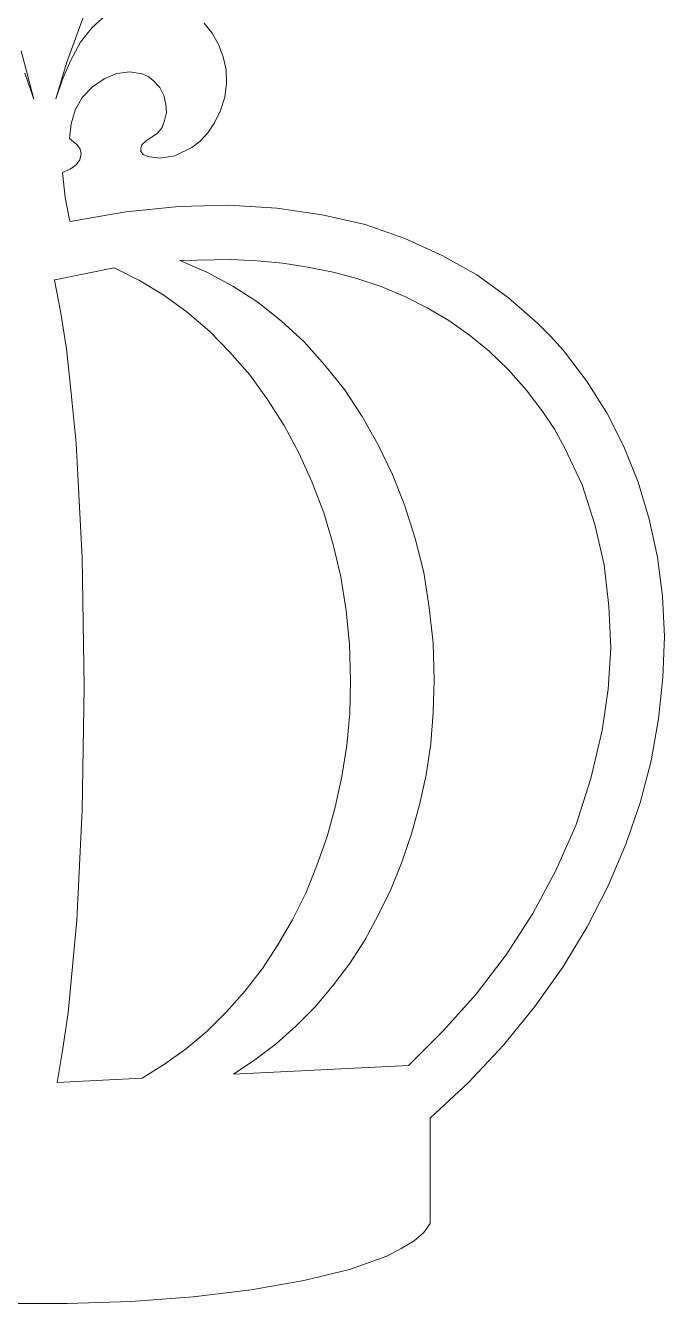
# Model space of a CAD drawing. Header units: inches. Extents: x -3.38 to 2.4, y -4.28 to 3.37.
# Drawn here: x -0.663 to -0.124, y -4.283 to -3.206 of the extents above; entities that cross this region are included whole.
import ezdxf

# ---------------------------------------------------------------- set-up
doc = ezdxf.new("R2010")
doc.units = ezdxf.units.IN
doc.header["$MEASUREMENT"] = 0
doc.layers.add('Katman 1', color=7, linetype='Continuous')

msp = doc.modelspace()

# ---------------------------------------------------------------- linework, layer by layer
at = {"layer": 'Katman 1', "color": 250, "lineweight": 9}
for points in [[(-0.6095, -3.1861), (-0.6095, -3.1861), (-0.6184, -3.2109), (-0.6184, -3.2109)], [(-0.6066, -3.2078), (-0.6066, -3.2078), (-0.5953, -3.1976), (-0.5953, -3.1976)], [(-0.6166, -3.2203), (-0.6166, -3.2203), (-0.6066, -3.2078), (-0.6066, -3.2078)], [(-0.5122, -3.2043), (-0.5122, -3.2043), (-0.5055, -3.2127), (-0.5055, -3.2127)], [(-0.6184, -3.2109), (-0.6184, -3.2109), (-0.6282, -3.2379), (-0.6282, -3.2379)], [(-0.6248, -3.2358), (-0.6248, -3.2358), (-0.6166, -3.2203), (-0.6166, -3.2203)], [(-0.5055, -3.2127), (-0.5055, -3.2127), (-0.5001, -3.2221), (-0.5001, -3.2221)], [(-0.6559, -3.2683), (-0.6559, -3.2683), (-0.6666, -3.2274), (-0.6666, -3.2274)], [(-0.5001, -3.2221), (-0.5001, -3.2221), (-0.4962, -3.2326), (-0.4962, -3.2326)], [(-0.6282, -3.2379), (-0.6282, -3.2379), (-0.6373, -3.2679), (-0.6373, -3.2679)], [(-0.6319, -3.2522), (-0.6319, -3.2522), (-0.6248, -3.2358), (-0.6248, -3.2358)], [(-0.4962, -3.2326), (-0.4962, -3.2326), (-0.4937, -3.2435), (-0.4937, -3.2435)], [(-0.6635, -3.2463), (-0.6635, -3.2463), (-0.6559, -3.2683), (-0.6559, -3.2683)], [(-0.6373, -3.2679), (-0.6373, -3.2679), (-0.6319, -3.2522), (-0.6319, -3.2522)], [(-0.5964, -3.2512), (-0.5964, -3.2512), (-0.6064, -3.2578), (-0.6064, -3.2578)], [(-0.5857, -3.2466), (-0.5857, -3.2466), (-0.5964, -3.2512), (-0.5964, -3.2512)], [(-0.5748, -3.2452), (-0.5748, -3.2452), (-0.5857, -3.2466), (-0.5857, -3.2466)], [(-0.5644, -3.2469), (-0.5644, -3.2469), (-0.5748, -3.2452), (-0.5748, -3.2452)], [(-0.5595, -3.2491), (-0.5595, -3.2491), (-0.5644, -3.2469), (-0.5644, -3.2469)], [(-0.5555, -3.2522), (-0.5555, -3.2522), (-0.5595, -3.2491), (-0.5595, -3.2491)], [(-0.5495, -3.2585), (-0.5495, -3.2585), (-0.5555, -3.2522), (-0.5555, -3.2522)], [(-0.4937, -3.2435), (-0.4937, -3.2435), (-0.4933, -3.255), (-0.4933, -3.255)], [(-0.6064, -3.2578), (-0.6064, -3.2578), (-0.615, -3.2669), (-0.615, -3.2669)], [(-0.5462, -3.2652), (-0.5462, -3.2652), (-0.5495, -3.2585), (-0.5495, -3.2585)], [(-0.4933, -3.255), (-0.4933, -3.255), (-0.4946, -3.2665), (-0.4946, -3.2665)], [(-0.615, -3.2669), (-0.615, -3.2669), (-0.621, -3.2774), (-0.621, -3.2774)], [(-0.5444, -3.2725), (-0.5444, -3.2725), (-0.5462, -3.2652), (-0.5462, -3.2652)], [(-0.5439, -3.2795), (-0.5439, -3.2795), (-0.5444, -3.2725), (-0.5444, -3.2725)], [(-0.4946, -3.2665), (-0.4946, -3.2665), (-0.4984, -3.2778), (-0.4984, -3.2778)], [(-0.621, -3.2774), (-0.621, -3.2774), (-0.6242, -3.2889), (-0.6242, -3.2889)], [(-0.5455, -3.2861), (-0.5455, -3.2861), (-0.5439, -3.2795), (-0.5439, -3.2795)], [(-0.4984, -3.2778), (-0.4984, -3.2778), (-0.5035, -3.2882), (-0.5035, -3.2882)], [(-0.6242, -3.2889), (-0.6242, -3.2889), (-0.6257, -3.3015), (-0.6257, -3.3015)], [(-0.5515, -3.297), (-0.5515, -3.297), (-0.5477, -3.2921), (-0.5477, -3.2921)], [(-0.5477, -3.2921), (-0.5477, -3.2921), (-0.5455, -3.2861), (-0.5455, -3.2861)], [(-0.5035, -3.2882), (-0.5035, -3.2882), (-0.509, -3.2967), (-0.509, -3.2967)], [(-0.6257, -3.3015), (-0.6257, -3.3015), (-0.6193, -3.3068), (-0.6193, -3.3068)], [(-0.5646, -3.3068), (-0.5646, -3.3068), (-0.561, -3.3033), (-0.561, -3.3033)], [(-0.561, -3.3033), (-0.561, -3.3033), (-0.5559, -3.3001), (-0.5559, -3.3001)], [(-0.5559, -3.3001), (-0.5559, -3.3001), (-0.5515, -3.297), (-0.5515, -3.297)], [(-0.5155, -3.3037), (-0.5155, -3.3037), (-0.5226, -3.3089), (-0.5226, -3.3089)], [(-0.509, -3.2967), (-0.509, -3.2967), (-0.5155, -3.3037), (-0.5155, -3.3037)], [(-0.6193, -3.3068), (-0.6193, -3.3068), (-0.6168, -3.3103), (-0.6168, -3.3103)], [(-0.6159, -3.3141), (-0.6159, -3.3141), (-0.6171, -3.3194), (-0.6171, -3.3194)], [(-0.6168, -3.3103), (-0.6168, -3.3103), (-0.6159, -3.3141), (-0.6159, -3.3141)], [(-0.5655, -3.3096), (-0.5655, -3.3096), (-0.5646, -3.3068), (-0.5646, -3.3068)], [(-0.5655, -3.3124), (-0.5655, -3.3124), (-0.5655, -3.3096), (-0.5655, -3.3096)], [(-0.5635, -3.3148), (-0.5635, -3.3148), (-0.5655, -3.3124), (-0.5655, -3.3124)], [(-0.5597, -3.3166), (-0.5597, -3.3166), (-0.5635, -3.3148), (-0.5635, -3.3148)], [(-0.5495, -3.318), (-0.5495, -3.318), (-0.5597, -3.3166), (-0.5597, -3.3166)], [(-0.5368, -3.3159), (-0.5368, -3.3159), (-0.5495, -3.318), (-0.5495, -3.318)], [(-0.5226, -3.3089), (-0.5226, -3.3089), (-0.5368, -3.3159), (-0.5368, -3.3159)], [(-0.6253, -3.3271), (-0.6253, -3.3271), (-0.6317, -3.3299), (-0.6317, -3.3299)], [(-0.6202, -3.3236), (-0.6202, -3.3236), (-0.6253, -3.3271), (-0.6253, -3.3271)], [(-0.6171, -3.3194), (-0.6171, -3.3194), (-0.6202, -3.3236), (-0.6202, -3.3236)], [(-0.6317, -3.3299), (-0.6317, -3.3299), (-0.6295, -3.3512), (-0.6295, -3.3512)], [(-0.6295, -3.3512), (-0.6295, -3.3512), (-0.6257, -3.3698), (-0.6257, -3.3698)], [(-0.5782, -3.3631), (-0.5782, -3.3631), (-0.5335, -3.3586), (-0.5335, -3.3586)], [(-0.5335, -3.3586), (-0.5335, -3.3586), (-0.4913, -3.3576), (-0.4913, -3.3576)], [(-0.4913, -3.3576), (-0.4913, -3.3576), (-0.4508, -3.36), (-0.4508, -3.36)], [(-0.4508, -3.36), (-0.4508, -3.36), (-0.4126, -3.3656), (-0.4126, -3.3656)], [(-0.6257, -3.3698), (-0.6257, -3.3698), (-0.6253, -3.3712), (-0.6253, -3.3712)], [(-0.6253, -3.3712), (-0.6253, -3.3712), (-0.5782, -3.3631), (-0.5782, -3.3631)], [(-0.4126, -3.3656), (-0.4126, -3.3656), (-0.3764, -3.374), (-0.3764, -3.374)], [(-0.3764, -3.374), (-0.3764, -3.374), (-0.3428, -3.3856), (-0.3428, -3.3856)], [(-0.3428, -3.3856), (-0.3428, -3.3856), (-0.3113, -3.3999), (-0.3113, -3.3999)], [(-0.5328, -3.4041), (-0.5328, -3.4041), (-0.4893, -3.4034), (-0.4893, -3.4034)], [(-0.4893, -3.4034), (-0.4893, -3.4034), (-0.4675, -3.4044), (-0.4675, -3.4044)], [(-0.3113, -3.3999), (-0.3113, -3.3999), (-0.2821, -3.4163), (-0.2821, -3.4163)], [(-0.5882, -3.4104), (-0.5882, -3.4104), (-0.6382, -3.4206), (-0.6382, -3.4206)], [(-0.5668, -3.4212), (-0.5668, -3.4212), (-0.5882, -3.4104), (-0.5882, -3.4104)], [(-0.5099, -3.4139), (-0.5099, -3.4139), (-0.5328, -3.4041), (-0.5328, -3.4041)], [(-0.4881, -3.4258), (-0.4881, -3.4258), (-0.5099, -3.4139), (-0.5099, -3.4139)], [(-0.4675, -3.4044), (-0.4675, -3.4044), (-0.4459, -3.4065), (-0.4459, -3.4065)], [(-0.4459, -3.4065), (-0.4459, -3.4065), (-0.4246, -3.4097), (-0.4246, -3.4097)], [(-0.4246, -3.4097), (-0.4246, -3.4097), (-0.4033, -3.4139), (-0.4033, -3.4139)], [(-0.4033, -3.4139), (-0.4033, -3.4139), (-0.3833, -3.4195), (-0.3833, -3.4195)], [(-0.6382, -3.4206), (-0.6382, -3.4206), (-0.6384, -3.4209), (-0.6384, -3.4209)], [(-0.6384, -3.4209), (-0.6384, -3.4209), (-0.6333, -3.4468), (-0.6333, -3.4468)], [(-0.5462, -3.4335), (-0.5462, -3.4335), (-0.5668, -3.4212), (-0.5668, -3.4212)], [(-0.3833, -3.4195), (-0.3833, -3.4195), (-0.3628, -3.4261), (-0.3628, -3.4261)], [(-0.2821, -3.4163), (-0.2821, -3.4163), (-0.2555, -3.4356), (-0.2555, -3.4356)], [(-0.5266, -3.4478), (-0.5266, -3.4478), (-0.5462, -3.4335), (-0.5462, -3.4335)], [(-0.467, -3.4394), (-0.467, -3.4394), (-0.4881, -3.4258), (-0.4881, -3.4258)], [(-0.3628, -3.4261), (-0.3628, -3.4261), (-0.343, -3.4346), (-0.343, -3.4346)], [(-0.343, -3.4346), (-0.343, -3.4346), (-0.3241, -3.444), (-0.3241, -3.444)], [(-0.2555, -3.4356), (-0.2555, -3.4356), (-0.231, -3.4569), (-0.231, -3.4569)], [(-0.4468, -3.4552), (-0.4468, -3.4552), (-0.467, -3.4394), (-0.467, -3.4394)], [(-0.3241, -3.444), (-0.3241, -3.444), (-0.3059, -3.4548), (-0.3059, -3.4548)], [(-0.6333, -3.4468), (-0.6333, -3.4468), (-0.6282, -3.4786), (-0.6282, -3.4786)], [(-0.5075, -3.464), (-0.5075, -3.464), (-0.5266, -3.4478), (-0.5266, -3.4478)], [(-0.4279, -3.4727), (-0.4279, -3.4727), (-0.4468, -3.4552), (-0.4468, -3.4552)], [(-0.3059, -3.4548), (-0.3059, -3.4548), (-0.2884, -3.4671), (-0.2884, -3.4671)], [(-0.231, -3.4569), (-0.231, -3.4569), (-0.2201, -3.4681), (-0.2201, -3.4681)], [(-0.4904, -3.4814), (-0.4904, -3.4814), (-0.5075, -3.464), (-0.5075, -3.464)], [(-0.2884, -3.4671), (-0.2884, -3.4671), (-0.2717, -3.4807), (-0.2717, -3.4807)], [(-0.2201, -3.4681), (-0.2201, -3.4681), (-0.209, -3.48), (-0.209, -3.48)], [(-0.6282, -3.4786), (-0.6282, -3.4786), (-0.6242, -3.5161), (-0.6242, -3.5161)], [(-0.4104, -3.4923), (-0.4104, -3.4923), (-0.4279, -3.4727), (-0.4279, -3.4727)], [(-0.4737, -3.5007), (-0.4737, -3.5007), (-0.4904, -3.4814), (-0.4904, -3.4814)], [(-0.2717, -3.4807), (-0.2717, -3.4807), (-0.2557, -3.4961), (-0.2557, -3.4961)], [(-0.209, -3.48), (-0.209, -3.48), (-0.1897, -3.5056), (-0.1897, -3.5056)], [(-0.3939, -3.5129), (-0.3939, -3.5129), (-0.4104, -3.4923), (-0.4104, -3.4923)], [(-0.2557, -3.4961), (-0.2557, -3.4961), (-0.2406, -3.5133), (-0.2406, -3.5133)], [(-0.4588, -3.5213), (-0.4588, -3.5213), (-0.4737, -3.5007), (-0.4737, -3.5007)], [(-0.1897, -3.5056), (-0.1897, -3.5056), (-0.1726, -3.5325), (-0.1726, -3.5325)], [(-0.6242, -3.5161), (-0.6242, -3.5161), (-0.6202, -3.5581), (-0.6202, -3.5581)], [(-0.4446, -3.5434), (-0.4446, -3.5434), (-0.4588, -3.5213), (-0.4588, -3.5213)], [(-0.3788, -3.5357), (-0.3788, -3.5357), (-0.3939, -3.5129), (-0.3939, -3.5129)], [(-0.2406, -3.5133), (-0.2406, -3.5133), (-0.2264, -3.5318), (-0.2264, -3.5318)], [(-0.2264, -3.5318), (-0.2264, -3.5318), (-0.2168, -3.5465), (-0.2168, -3.5465)], [(-0.1726, -3.5325), (-0.1726, -3.5325), (-0.1581, -3.5609), (-0.1581, -3.5609)], [(-0.4319, -3.5669), (-0.4319, -3.5669), (-0.4446, -3.5434), (-0.4446, -3.5434)], [(-0.3653, -3.5595), (-0.3653, -3.5595), (-0.3788, -3.5357), (-0.3788, -3.5357)], [(-0.2168, -3.5465), (-0.2168, -3.5465), (-0.2081, -3.5619), (-0.2081, -3.5619)], [(-0.6202, -3.5581), (-0.6202, -3.5581), (-0.615, -3.6547), (-0.615, -3.6547)], [(-0.3533, -3.5847), (-0.3533, -3.5847), (-0.3653, -3.5595), (-0.3653, -3.5595)], [(-0.2081, -3.5619), (-0.2081, -3.5619), (-0.1932, -3.5934), (-0.1932, -3.5934)], [(-0.1581, -3.5609), (-0.1581, -3.5609), (-0.1461, -3.591), (-0.1461, -3.591)], [(-0.421, -3.5913), (-0.421, -3.5913), (-0.4319, -3.5669), (-0.4319, -3.5669)], [(-0.3428, -3.6109), (-0.3428, -3.6109), (-0.3533, -3.5847), (-0.3533, -3.5847)], [(-0.4113, -3.6169), (-0.4113, -3.6169), (-0.421, -3.5913), (-0.421, -3.5913)], [(-0.1932, -3.5934), (-0.1932, -3.5934), (-0.1826, -3.6267), (-0.1826, -3.6267)], [(-0.1461, -3.591), (-0.1461, -3.591), (-0.1368, -3.6221), (-0.1368, -3.6221)], [(-0.4033, -3.6435), (-0.4033, -3.6435), (-0.4113, -3.6169), (-0.4113, -3.6169)], [(-0.3341, -3.6386), (-0.3341, -3.6386), (-0.3428, -3.6109), (-0.3428, -3.6109)], [(-0.1826, -3.6267), (-0.1826, -3.6267), (-0.1748, -3.6606), (-0.1748, -3.6606)], [(-0.1368, -3.6221), (-0.1368, -3.6221), (-0.1297, -3.6543), (-0.1297, -3.6543)], [(-0.327, -3.6673), (-0.327, -3.6673), (-0.3341, -3.6386), (-0.3341, -3.6386)], [(-0.397, -3.6708), (-0.397, -3.6708), (-0.4033, -3.6435), (-0.4033, -3.6435)], [(-0.615, -3.6547), (-0.615, -3.6547), (-0.6135, -3.7639), (-0.6135, -3.7639)], [(-0.1748, -3.6606), (-0.1748, -3.6606), (-0.1708, -3.6956), (-0.1708, -3.6956)], [(-0.1297, -3.6543), (-0.1297, -3.6543), (-0.1255, -3.6872), (-0.1255, -3.6872)], [(-0.3924, -3.6991), (-0.3924, -3.6991), (-0.397, -3.6708), (-0.397, -3.6708)], [(-0.3224, -3.6967), (-0.3224, -3.6967), (-0.327, -3.6673), (-0.327, -3.6673)], [(-0.1255, -3.6872), (-0.1255, -3.6872), (-0.1239, -3.7212), (-0.1239, -3.7212)], [(-0.3897, -3.7282), (-0.3897, -3.7282), (-0.3924, -3.6991), (-0.3924, -3.6991)], [(-0.319, -3.7268), (-0.319, -3.7268), (-0.3224, -3.6967), (-0.3224, -3.6967)], [(-0.1708, -3.6956), (-0.1708, -3.6956), (-0.1692, -3.7306), (-0.1692, -3.7306)], [(-0.1239, -3.7212), (-0.1239, -3.7212), (-0.1252, -3.7558), (-0.1252, -3.7558)], [(-0.3888, -3.7579), (-0.3888, -3.7579), (-0.3897, -3.7282), (-0.3897, -3.7282)], [(-0.3181, -3.7579), (-0.3181, -3.7579), (-0.319, -3.7268), (-0.319, -3.7268)], [(-0.1692, -3.7306), (-0.1692, -3.7306), (-0.1715, -3.7656), (-0.1715, -3.7656)], [(-0.3893, -3.7856), (-0.3893, -3.7856), (-0.3888, -3.7579), (-0.3888, -3.7579)], [(-0.319, -3.7852), (-0.319, -3.7852), (-0.3181, -3.7579), (-0.3181, -3.7579)], [(-0.1252, -3.7558), (-0.1252, -3.7558), (-0.1288, -3.7905), (-0.1288, -3.7905)], [(-0.6135, -3.7639), (-0.6135, -3.7639), (-0.615, -3.8675), (-0.615, -3.8675)], [(-0.1715, -3.7656), (-0.1715, -3.7656), (-0.1764, -3.8003), (-0.1764, -3.8003)], [(-0.3917, -3.8129), (-0.3917, -3.8129), (-0.3893, -3.7856), (-0.3893, -3.7856)], [(-0.321, -3.8114), (-0.321, -3.8114), (-0.319, -3.7852), (-0.319, -3.7852)], [(-0.1288, -3.7905), (-0.1288, -3.7905), (-0.1352, -3.8258), (-0.1352, -3.8258)], [(-0.1764, -3.8003), (-0.1764, -3.8003), (-0.1861, -3.8409), (-0.1861, -3.8409)], [(-0.325, -3.8377), (-0.325, -3.8377), (-0.321, -3.8114), (-0.321, -3.8114)], [(-0.3961, -3.8391), (-0.3961, -3.8391), (-0.3917, -3.8129), (-0.3917, -3.8129)], [(-0.1352, -3.8258), (-0.1352, -3.8258), (-0.1444, -3.8612), (-0.1444, -3.8612)], [(-0.4017, -3.865), (-0.4017, -3.865), (-0.3961, -3.8391), (-0.3961, -3.8391)], [(-0.3304, -3.8629), (-0.3304, -3.8629), (-0.325, -3.8377), (-0.325, -3.8377)], [(-0.1861, -3.8409), (-0.1861, -3.8409), (-0.1988, -3.8804), (-0.1988, -3.8804)], [(-0.4084, -3.8898), (-0.4084, -3.8898), (-0.4017, -3.865), (-0.4017, -3.865)], [(-0.3373, -3.8874), (-0.3373, -3.8874), (-0.3304, -3.8629), (-0.3304, -3.8629)], [(-0.1444, -3.8612), (-0.1444, -3.8612), (-0.1566, -3.8962), (-0.1566, -3.8962)], [(-0.615, -3.8675), (-0.615, -3.8675), (-0.6197, -3.9602), (-0.6197, -3.9602)], [(-0.3453, -3.9112), (-0.3453, -3.9112), (-0.3373, -3.8874), (-0.3373, -3.8874)], [(-0.1988, -3.8804), (-0.1988, -3.8804), (-0.2155, -3.9182), (-0.2155, -3.9182)], [(-0.417, -3.914), (-0.417, -3.914), (-0.4084, -3.8898), (-0.4084, -3.8898)], [(-0.1566, -3.8962), (-0.1566, -3.8962), (-0.1715, -3.9312), (-0.1715, -3.9312)], [(-0.4264, -3.9374), (-0.4264, -3.9374), (-0.417, -3.914), (-0.417, -3.914)], [(-0.3548, -3.9343), (-0.3548, -3.9343), (-0.3453, -3.9112), (-0.3453, -3.9112)], [(-0.2155, -3.9182), (-0.2155, -3.9182), (-0.235, -3.9546), (-0.235, -3.9546)], [(-0.1715, -3.9312), (-0.1715, -3.9312), (-0.1892, -3.9658), (-0.1892, -3.9658)], [(-0.4377, -3.9599), (-0.4377, -3.9599), (-0.4264, -3.9374), (-0.4264, -3.9374)], [(-0.3653, -3.956), (-0.3653, -3.956), (-0.3548, -3.9343), (-0.3548, -3.9343)], [(-0.6197, -3.9602), (-0.6197, -3.9602), (-0.627, -4.0382), (-0.627, -4.0382)], [(-0.4499, -3.9809), (-0.4499, -3.9809), (-0.4377, -3.9599), (-0.4377, -3.9599)], [(-0.3766, -3.977), (-0.3766, -3.977), (-0.3653, -3.956), (-0.3653, -3.956)], [(-0.235, -3.9546), (-0.235, -3.9546), (-0.2575, -3.9893), (-0.2575, -3.9893)], [(-0.1892, -3.9658), (-0.1892, -3.9658), (-0.2097, -3.9998), (-0.2097, -3.9998)], [(-0.463, -4.0008), (-0.463, -4.0008), (-0.4499, -3.9809), (-0.4499, -3.9809)], [(-0.3897, -3.997), (-0.3897, -3.997), (-0.3766, -3.977), (-0.3766, -3.977)], [(-0.2575, -3.9893), (-0.2575, -3.9893), (-0.2826, -4.0225), (-0.2826, -4.0225)], [(-0.4777, -4.0197), (-0.4777, -4.0197), (-0.463, -4.0008), (-0.463, -4.0008)], [(-0.4039, -4.0159), (-0.4039, -4.0159), (-0.3897, -3.997), (-0.3897, -3.997)], [(-0.2097, -3.9998), (-0.2097, -3.9998), (-0.2332, -4.033), (-0.2332, -4.033)], [(-0.4186, -4.0333), (-0.4186, -4.0333), (-0.4039, -4.0159), (-0.4039, -4.0159)], [(-0.4933, -4.0375), (-0.4933, -4.0375), (-0.4777, -4.0197), (-0.4777, -4.0197)], [(-0.2826, -4.0225), (-0.2826, -4.0225), (-0.3104, -4.0533), (-0.3104, -4.0533)], [(-0.627, -4.0382), (-0.627, -4.0382), (-0.6317, -4.0701), (-0.6317, -4.0701)], [(-0.5097, -4.0537), (-0.5097, -4.0537), (-0.4933, -4.0375), (-0.4933, -4.0375)], [(-0.4348, -4.0495), (-0.4348, -4.0495), (-0.4186, -4.0333), (-0.4186, -4.0333)], [(-0.2332, -4.033), (-0.2332, -4.033), (-0.2597, -4.0655), (-0.2597, -4.0655)], [(-0.4515, -4.0645), (-0.4515, -4.0645), (-0.4348, -4.0495), (-0.4348, -4.0495)], [(-0.527, -4.0683), (-0.527, -4.0683), (-0.5097, -4.0537), (-0.5097, -4.0537)], [(-0.3104, -4.0533), (-0.3104, -4.0533), (-0.3399, -4.0827), (-0.3399, -4.0827)], [(-0.6317, -4.0701), (-0.6317, -4.0701), (-0.6362, -4.097), (-0.6362, -4.097)], [(-0.5455, -4.0816), (-0.5455, -4.0816), (-0.527, -4.0683), (-0.527, -4.0683)], [(-0.4693, -4.0778), (-0.4693, -4.0778), (-0.4515, -4.0645), (-0.4515, -4.0645)], [(-0.2597, -4.0655), (-0.2597, -4.0655), (-0.2893, -4.097), (-0.2893, -4.097)], [(-0.5644, -4.0935), (-0.5644, -4.0935), (-0.5455, -4.0816), (-0.5455, -4.0816)], [(-0.4875, -4.0901), (-0.4875, -4.0901), (-0.4693, -4.0778), (-0.4693, -4.0778)], [(-0.3399, -4.0827), (-0.3399, -4.0827), (-0.4875, -4.0901), (-0.4875, -4.0901)], [(-0.6362, -4.097), (-0.6362, -4.097), (-0.5644, -4.0935), (-0.5644, -4.0935)], [(-0.2893, -4.097), (-0.2893, -4.097), (-0.3215, -4.1271), (-0.3215, -4.1271)], [(-0.3215, -4.1271), (-0.3215, -4.1271), (-0.3215, -4.216), (-0.3215, -4.216)], [(-0.3215, -4.216), (-0.3215, -4.216), (-0.327, -4.2234), (-0.327, -4.2234)], [(-0.335, -4.2304), (-0.335, -4.2304), (-0.3459, -4.237), (-0.3459, -4.237)], [(-0.327, -4.2234), (-0.327, -4.2234), (-0.335, -4.2304), (-0.335, -4.2304)], [(-0.3581, -4.2433), (-0.3581, -4.2433), (-0.3897, -4.2545), (-0.3897, -4.2545)], [(-0.3459, -4.237), (-0.3459, -4.237), (-0.3581, -4.2433), (-0.3581, -4.2433)], [(-0.4281, -4.264), (-0.4281, -4.264), (-0.4726, -4.2717), (-0.4726, -4.2717)], [(-0.3897, -4.2545), (-0.3897, -4.2545), (-0.4281, -4.264), (-0.4281, -4.264)], [(-0.4726, -4.2717), (-0.4726, -4.2717), (-0.5215, -4.2776), (-0.5215, -4.2776)], [(-0.6277, -4.2832), (-0.6277, -4.2832), (-0.6822, -4.2832), (-0.6822, -4.2832)], [(-0.5737, -4.2815), (-0.5737, -4.2815), (-0.6277, -4.2832), (-0.6277, -4.2832)], [(-0.5215, -4.2776), (-0.5215, -4.2776), (-0.5737, -4.2815), (-0.5737, -4.2815)]]:
    msp.add_open_spline(points, degree=3, dxfattribs=at)

doc.saveas('drawing.dxf')
